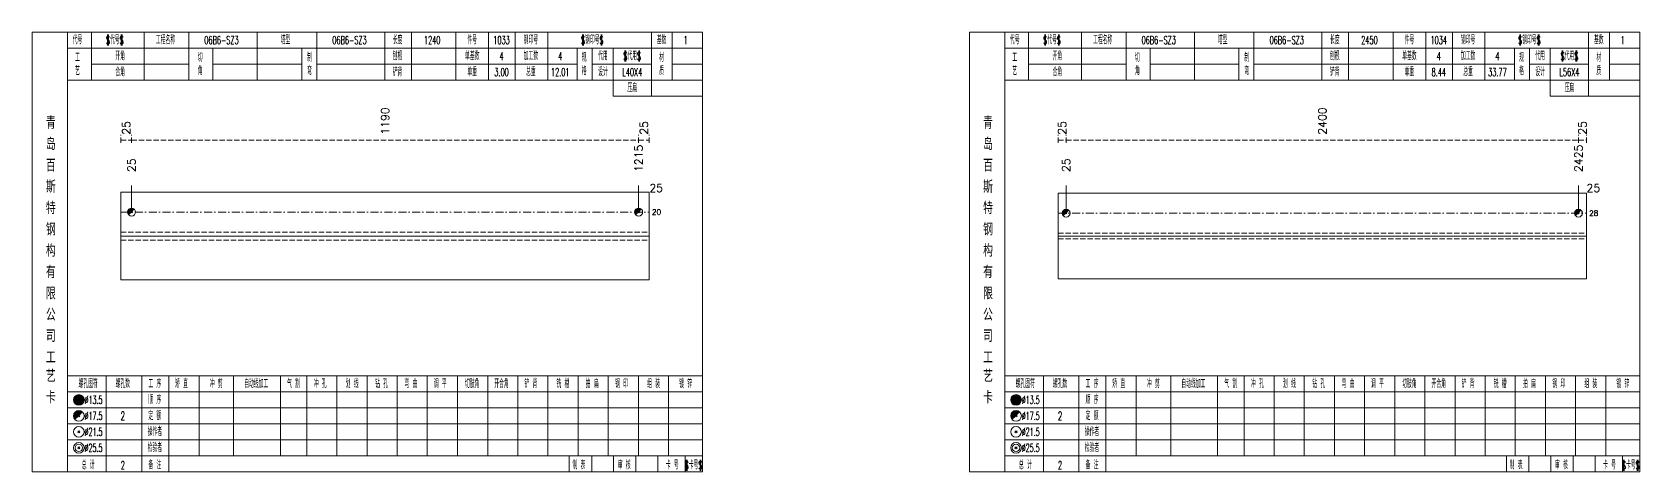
# Model space of a CAD drawing. Extents: x -533 to 8774, y 0 to 7979.
# Drawn here: x 3514 to 4117, y 0 to 165 of the extents above; entities that cross this region are included whole.
import ezdxf
from ezdxf.enums import TextEntityAlignment as Align

# ---------------------------------------------------------------- set-up
doc = ezdxf.new("R2010")
doc.units = 0
doc.header["$MEASUREMENT"] = 0
doc.linetypes.add('一点画线', pattern=[5.2, 3, -1, 0.2, -1])
doc.linetypes.add('虚线', pattern=[2.75, 2, -0.75])
doc.layers.get('0').update_dxf_attribs({"linetype": 'CONTINUOUS', "lineweight": 25})
for name, color, linetype, lineweight in [('1', 7, 'CONTINUOUS', 25), ('4', 7, 'CONTINUOUS', 25), ('5', 7, 'CONTINUOUS', 25)]:
    doc.layers.add(name, color=color, linetype=linetype, lineweight=lineweight)
doc.styles.get("Standard").update_dxf_attribs({"font": 'simplex.shx', "width": 0.7, "height": 3, "bigfont": 'gbhzfs.shx'})

# ---------------------------------------------------------------- blocks, each defined once
blk = doc.blocks.new('孔17.5')
at = {"layer": '5', "color": 7, "linetype": 'Continuous', "lineweight": 0}
for p, q in [((-0.2, -0.2), (0.2, 0.2)), ((-0.2, 0.2), (0.2, -0.2))]:
    blk.add_line(p, q, dxfattribs=at)
at = {"layer": '5', "color": 7, "linetype": 'Continuous', "lineweight": 13}
blk.add_circle((0, 0), 1, dxfattribs=at)
for radius in [0.9, 0.8, 0.7, 0.6, 0.5, 0.4, 0.3, 0.2, 0.1]:
    blk.add_arc((0, 0), radius, 45, 225, dxfattribs=at)

msp = doc.modelspace()

# ---------------------------------------------------------------- linework, layer by layer
at = {"color": 8, "linetype": '虚线', "lineweight": 9}
for p, q in [((3547.3, 123.5), (3547.3, 126.5)), ((3547.3, 124.5), (3551.29, 124.5)), ((3551.29, 123.5), (3551.29, 126.5)), ((3551.29, 123.5), (3551.29, 126.5)), ((3551.29, 124.5), (3741.41, 124.5)), ((3741.41, 123.5), (3741.41, 126.5)), ((3741.41, 123.5), (3741.41, 126.5)), ((3741.41, 124.5), (3745.4, 124.5)), ((3745.4, 123.5), (3745.4, 126.5)), ((3898.7, 123.5), (3898.7, 126.5)), ((3898.7, 124.5), (3901.7, 124.5)), ((3901.7, 123.5), (3901.7, 126.5)), ((3901.7, 123.5), (3901.7, 126.5)), ((3901.7, 124.5), (4093.8, 124.5)), ((4093.8, 123.5), (4093.8, 126.5)), ((4093.8, 123.5), (4093.8, 126.5)), ((4093.8, 124.5), (4096.8, 124.5)), ((4096.8, 123.5), (4096.8, 126.5))]:
    msp.add_line(p, q, dxfattribs=at)
at = {"color": 7, "linetype": 'Continuous', "lineweight": 18}
for p, q in [((3547.3, 105), (3547.3, 72)), ((3547.3, 105), (3745.4, 105)), ((3745.4, 105), (3745.4, 72)), ((3898.7, 104.57), (3898.7, 72.43)), ((3898.7, 104.57), (4096.8, 104.57)), ((4096.8, 104.57), (4096.8, 72.43)), ((3547.3, 88.5), (3745.4, 88.5)), ((3898.7, 88.5), (4096.8, 88.5))]:
    msp.add_line(p, q, dxfattribs=at)
at = {"color": 7, "linetype": 'Continuous', "lineweight": 13}
for p, q in [((3551.29, 97.5), (3551.29, 107.5)), ((3741.41, 97.5), (3741.41, 107.5)), ((3901.7, 97.07), (3901.7, 107.5)), ((4093.8, 97.07), (4093.8, 107.5))]:
    msp.add_line(p, q, dxfattribs=at)
at = {"color": 3, "linetype": '一点画线', "lineweight": 13}
for p, q in [((3547.3, 97.5), (3745.4, 97.5)), ((3898.7, 97.07), (4096.8, 97.07))]:
    msp.add_line(p, q, dxfattribs=at)
at = {"color": 1, "linetype": '虚线', "lineweight": 18}
for p, q in [((3547.3, 90), (3745.4, 90)), ((3547.3, 87), (3745.4, 87)), ((3898.7, 89.57), (4096.8, 89.57)), ((3898.7, 87.43), (4096.8, 87.43))]:
    msp.add_line(p, q, dxfattribs=at)
at = {"layer": '1', "color": 7, "linetype": 'Continuous', "lineweight": 18}
for p, q in [((3898.7, 72.43), (4096.8, 72.43)), ((3547.3, 72), (3745.4, 72))]:
    msp.add_line(p, q, dxfattribs=at)
at = {"layer": '4', "color": 1, "linetype": 'Continuous', "lineweight": 18}
for p, q in [((3527.3, 0), (3527.3, 165)), ((3536.2, 147), (3536.2, 165)), ((3556, 147), (3556, 165)), ((3572.8, 147), (3572.8, 165)), ((3598.4, 147), (3598.4, 165)), ((3620.7, 147), (3620.7, 165)), ((3646.2, 147), (3646.2, 165)), ((3656.2, 147), (3656.2, 165)), ((3672.9, 147), (3672.9, 165)), ((3685.1, 147), (3685.1, 165)), ((3695.1, 147), (3695.1, 165)), ((3707.3, 147), (3707.3, 165)), ((3746.2, 141), (3746.2, 165)), ((3754, 147), (3754, 165)), ((3878.7, 0), (3878.7, 165)), ((3887.6, 147), (3887.6, 165)), ((3907.4, 147), (3907.4, 165)), ((3924.2, 147), (3924.2, 165)), ((3949.8, 147), (3949.8, 165)), ((3972.1, 147), (3972.1, 165)), ((3997.6, 147), (3997.6, 165)), ((4007.6, 147), (4007.6, 165)), ((4024.3, 147), (4024.3, 165)), ((4036.5, 147), (4036.5, 165)), ((4046.5, 147), (4046.5, 165)), ((4058.7, 147), (4058.7, 165)), ((4097.6, 141), (4097.6, 165)), ((4105.4, 147), (4105.4, 165)), ((3527.3, 159), (3765.4, 159)), ((3581.8, 147), (3581.8, 159)), ((3615.1, 147), (3615.1, 159)), ((3718.4, 147), (3718.4, 159)), ((3724, 147), (3724, 159)), ((3731.8, 141), (3731.8, 159)), ((3878.7, 159), (4116.8, 159)), ((3933.2, 147), (3933.2, 159)), ((3966.5, 147), (3966.5, 159)), ((4069.8, 147), (4069.8, 159)), ((4075.4, 147), (4075.4, 159)), ((4083.2, 141), (4083.2, 159)), ((3536.2, 153), (3572.8, 153)), ((3581.8, 153), (3615.1, 153)), ((3620.7, 153), (3718.4, 153)), ((3724, 153), (3746.2, 153)), ((3754, 153), (3765.4, 153)), ((3887.6, 153), (3924.2, 153)), ((3933.2, 153), (3966.5, 153)), ((3972.1, 153), (4069.8, 153)), ((4075.4, 153), (4097.6, 153)), ((4105.4, 153), (4116.8, 153)), ((3527.3, 147), (3765.4, 147)), ((3878.7, 147), (4116.8, 147)), ((3731.8, 141), (3765.4, 141)), ((4083.2, 141), (4116.8, 141)), ((3527.3, 36), (3765.4, 36)), ((3541.8, 0), (3541.8, 36)), ((3555.1, 0), (3555.1, 36)), ((3565.2, 0), (3565.2, 36)), ((3576.6, 6), (3576.6, 36)), ((3589.5, 6), (3589.5, 36)), ((3607.1, 6), (3607.1, 36)), ((3617, 6), (3617, 36)), ((3628.3, 6), (3628.3, 36)), ((3639.6, 6), (3639.6, 36)), ((3650.9, 6), (3650.9, 36)), ((3662.1, 6), (3662.1, 36)), ((3673.5, 6), (3673.5, 36)), ((3684.8, 6), (3684.8, 36)), ((3696.1, 6), (3696.1, 36)), ((3707.4, 6), (3707.4, 36)), ((3718.7, 6), (3718.7, 36)), ((3730, 6), (3730, 36)), ((3741.3, 6), (3741.3, 36)), ((3752.6, 6), (3752.6, 36)), ((3878.7, 36), (4116.8, 36)), ((3893.2, 0), (3893.2, 36)), ((3906.5, 0), (3906.5, 36)), ((3916.6, 0), (3916.6, 36)), ((3928, 6), (3928, 36)), ((3940.9, 6), (3940.9, 36)), ((3958.5, 6), (3958.5, 36)), ((3968.4, 6), (3968.4, 36)), ((3979.7, 6), (3979.7, 36)), ((3991, 6), (3991, 36)), ((4002.3, 6), (4002.3, 36)), ((4013.5, 6), (4013.5, 36)), ((4024.9, 6), (4024.9, 36)), ((4036.2, 6), (4036.2, 36)), ((4047.5, 6), (4047.5, 36)), ((4058.8, 6), (4058.8, 36)), ((4070.1, 6), (4070.1, 36)), ((4081.4, 6), (4081.4, 36)), ((4092.7, 6), (4092.7, 36)), ((4104, 6), (4104, 36)), ((3527.3, 30), (3765.4, 30)), ((3878.7, 30), (4116.8, 30)), ((3527.3, 24), (3765.4, 24)), ((3878.7, 24), (4116.8, 24)), ((3527.3, 18), (3765.4, 18)), ((3878.7, 18), (4116.8, 18)), ((3527.3, 12), (3765.4, 12)), ((3878.7, 12), (4116.8, 12)), ((3527.3, 6), (3765.4, 6)), ((3715.4, 0), (3715.4, 6)), ((3723.8, 0), (3723.8, 6)), ((3732, 0), (3732, 6)), ((3740.4, 0), (3740.4, 6)), ((3748.6, 0), (3748.6, 6)), ((3758.9, 0), (3758.9, 6)), ((3878.7, 6), (4116.8, 6)), ((4066.8, 0), (4066.8, 6)), ((4075.2, 0), (4075.2, 6)), ((4083.4, 0), (4083.4, 6)), ((4091.8, 0), (4091.8, 6)), ((4100, 0), (4100, 6)), ((4110.3, 0), (4110.3, 6))]:
    msp.add_line(p, q, dxfattribs=at)
at = {"layer": '4', "color": 7, "linetype": 'Continuous', "lineweight": 13}
for p, q in [((3531.3, 26.8), (3531.7, 27.2)), ((3531.7, 26.8), (3531.3, 27.2)), ((3882.7, 26.8), (3883.1, 27.2)), ((3883.1, 26.8), (3882.7, 27.2)), ((3531.1, 14.6), (3531.9, 15.4)), ((3531.9, 14.6), (3531.1, 15.4)), ((3882.5, 14.6), (3883.3, 15.4)), ((3883.3, 14.6), (3882.5, 15.4)), ((3531.1, 8.6), (3531.9, 9.4)), ((3531.9, 8.6), (3531.1, 9.4)), ((3882.5, 8.6), (3883.3, 9.4)), ((3883.3, 8.6), (3882.5, 9.4))]:
    msp.add_line(p, q, dxfattribs=at)
at = {"layer": '4', "color": 7, "linetype": 'Continuous', "lineweight": 0}
for p, q in [((3531.1, 20.6), (3531.9, 21.4)), ((3531.1, 21.4), (3531.9, 20.6)), ((3882.5, 20.6), (3883.3, 21.4)), ((3882.5, 21.4), (3883.3, 20.6))]:
    msp.add_line(p, q, dxfattribs=at)
at = {"layer": '4', "color": 1, "linetype": 'Continuous', "lineweight": 18}
for points in [[(3514, 165), (3514, 0), (3765.4, 0), (3765.4, 165)], [(3865.4, 165), (3865.4, 0), (4116.8, 0), (4116.8, 165)]]:
    msp.add_lwpolyline(points, close=True, dxfattribs=at)
at = {"layer": '4', "color": 7, "linetype": 'Continuous', "lineweight": 13}
for centre, radius in [((3531.5, 27), 2), ((3531.5, 27), 1.8), ((3531.5, 27), 1.6), ((3531.5, 27), 1.4), ((3531.5, 27), 1.2), ((3531.5, 27), 1), ((3531.5, 27), 0.8), ((3531.5, 27), 0.6), ((3531.5, 27), 0.4), ((3531.5, 27), 0.2), ((3882.9, 27), 2), ((3882.9, 27), 1.8), ((3882.9, 27), 1.6), ((3882.9, 27), 1.4), ((3882.9, 27), 1.2), ((3882.9, 27), 1), ((3882.9, 27), 0.8), ((3882.9, 27), 0.6), ((3882.9, 27), 0.4), ((3882.9, 27), 0.2), ((3531.5, 21), 2), ((3882.9, 21), 2), ((3531.5, 15), 2), ((3882.9, 15), 2), ((3531.5, 9), 2), ((3531.5, 9), 1.4), ((3882.9, 9), 2), ((3882.9, 9), 1.4)]:
    msp.add_circle(centre, radius, dxfattribs=at)
for centre, radius in [((3531.5, 21), 1.8), ((3531.5, 21), 1.6), ((3531.5, 21), 1.4), ((3531.5, 21), 1.2), ((3531.5, 21), 1), ((3531.5, 21), 0.8), ((3531.5, 21), 0.6), ((3531.5, 21), 0.4), ((3531.5, 21), 0.2), ((3882.9, 21), 1.8), ((3882.9, 21), 1.6), ((3882.9, 21), 1.4), ((3882.9, 21), 1.2), ((3882.9, 21), 1), ((3882.9, 21), 0.8), ((3882.9, 21), 0.6), ((3882.9, 21), 0.4), ((3882.9, 21), 0.2)]:
    msp.add_arc(centre, radius, 45, 225, dxfattribs=at)

# ---------------------------------------------------------------- block references
at = {"color": 7, "linetype": 'Continuous', "lineweight": 13, "xscale": 1.5, "yscale": 1.5, "zscale": 1.5}
for p in [(3551.29, 97.5), (3741.41, 97.5), (3901.7, 97.07), (4093.8, 97.07)]:
    msp.add_blockref('孔17.5', p, dxfattribs=at)

# ---------------------------------------------------------------- texts
at = {"color": 8, "linetype": 'Continuous', "lineweight": 9}
for s, p in [('1190', (3646.35, 126.5)), ('2400', (3997.75, 126.5)), ('25', (3549.3, 126.5)), ('25', (3743.4, 126.5)), ('25', (3900.2, 126.5)), ('25', (4095.3, 126.5))]:
    msp.add_text(s, height=3, rotation=90, dxfattribs=at).set_placement(p, align=Align.MIDDLE_LEFT)
at = {"color": 7, "linetype": 'Continuous', "lineweight": 13}
for s, p in [('1215', (3741.41, 112.5)), ('2425', (4093.8, 112.5)), ('25', (3551.29, 112.5)), ('25', (3901.7, 112.5))]:
    msp.add_text(s, height=3, rotation=90, dxfattribs=at).set_placement(p, align=Align.MIDDLE_LEFT)
for s, height, p in [('25', 3, (3745.4, 106.5)), ('25', 3, (4096.8, 106.5)), ('20', 2, (3746.4, 97.5)), ('28', 2, (4097.8, 97.07))]:
    msp.add_text(s, height=height, dxfattribs=at).set_placement(p, align=Align.MIDDLE_LEFT)
at = {"layer": '4', "color": 1, "linetype": 'Continuous', "lineweight": 13}
for s, height, width, p in [('代号', 3, 0.6, (3531, 162)), ('$代号$', 3, 0.6, (3545, 162)), ('工程名称', 3, 0.6, (3564, 162)), ('06B6-SZ3', 3, 0.6, (3585, 162)), ('塔型', 3, 0.6, (3609, 162)), ('06B6-SZ3', 3, 0.6, (3633, 162)), ('长度', 3, 0.6, (3651, 162)), ('1240', 3, 0.6, (3664, 162)), ('件号', 3, 0.6, (3679, 162)), ('1033', 3, 0.6, (3690, 162)), ('钢印号', 3, 0.6, (3701, 162)), ('$钢印号$', 3, 0.6, (3724, 162)), ('基数', 3, 0.6, (3750, 162)), ('1', 3, 0.6, (3759, 162)), ('代号', 3, 0.6, (3882.4, 162)), ('$代号$', 3, 0.6, (3896.4, 162)), ('工程名称', 3, 0.6, (3915.4, 162)), ('06B6-SZ3', 3, 0.6, (3936.4, 162)), ('塔型', 3, 0.6, (3960.4, 162)), ('06B6-SZ3', 3, 0.6, (3984.4, 162)), ('长度', 3, 0.6, (4002.4, 162)), ('2450', 3, 0.6, (4015.4, 162)), ('件号', 3, 0.6, (4030.4, 162)), ('1034', 3, 0.6, (4041.4, 162)), ('钢印号', 3, 0.6, (4052.4, 162)), ('$钢印号$', 3, 0.6, (4075.4, 162)), ('基数', 3, 0.6, (4101.4, 162)), ('1', 3, 0.6, (4110.4, 162)), ('工', 3, 0.6, (3531, 155.4)), ('开角', 3, 0.6, (3547, 156)), ('切', 3, 0.6, (3577, 155.4)), ('制', 3, 0.6, (3618, 155.4)), ('刨根', 3, 0.6, (3651, 156)), ('单基数', 3, 0.6, (3679, 156)), ('4', 3, 0.6, (3690, 156)), ('加工数', 3, 0.6, (3701, 156)), ('4', 3, 0.6, (3712, 156)), ('规', 3, 0.6, (3721, 155.4)), ('代用', 3, 0.6, (3728, 156)), ('$代用$', 3, 0.6, (3739, 156)), ('材', 3, 0.6, (3750, 155.4)), ('工', 3, 0.6, (3882.4, 155.4)), ('开角', 3, 0.6, (3898.4, 156)), ('切', 3, 0.6, (3928.4, 155.4)), ('制', 3, 0.6, (3969.4, 155.4)), ('刨根', 3, 0.6, (4002.4, 156)), ('单基数', 3, 0.6, (4030.4, 156)), ('4', 3, 0.6, (4041.4, 156)), ('加工数', 3, 0.6, (4052.4, 156)), ('4', 3, 0.6, (4063.4, 156)), ('规', 3, 0.6, (4072.4, 155.4)), ('代用', 3, 0.6, (4079.4, 156)), ('$代用$', 3, 0.6, (4090.4, 156)), ('材', 3, 0.6, (4101.4, 155.4)), ('艺', 3, 0.6, (3531, 150.4)), ('合角', 3, 0.6, (3547, 150)), ('角', 3, 0.6, (3577, 150.4)), ('弯', 3, 0.6, (3618, 150.4)), ('铲背', 3, 0.6, (3651, 150)), ('单重', 3, 0.6, (3679, 150)), ('3.00', 3, 0.6, (3690, 150)), ('总重', 3, 0.6, (3701, 150)), ('12.01', 3, 0.6, (3712, 150)), ('格', 3, 0.6, (3721, 150.4)), ('设计', 3, 0.6, (3728, 150)), ('L40X4', 3, 0.6, (3739, 150)), ('质', 3, 0.6, (3750, 150.4)), ('艺', 3, 0.6, (3882.4, 150.4)), ('合角', 3, 0.6, (3898.4, 150)), ('角', 3, 0.6, (3928.4, 150.4)), ('弯', 3, 0.6, (3969.4, 150.4)), ('铲背', 3, 0.6, (4002.4, 150)), ('单重', 3, 0.6, (4030.4, 150)), ('8.44', 3, 0.6, (4041.4, 150)), ('总重', 3, 0.6, (4052.4, 150)), ('33.77', 3, 0.6, (4063.4, 150)), ('格', 3, 0.6, (4072.4, 150.4)), ('设计', 3, 0.6, (4079.4, 150)), ('L56X4', 3, 0.6, (4090.4, 150)), ('质', 3, 0.6, (4101.4, 150.4)), ('压扁', 3, 0.6, (3739, 144)), ('压扁', 3, 0.6, (4090.4, 144)), ('青', 4.6, 0.8, (3521, 131)), ('青', 4.6, 0.8, (3872.4, 131)), ('岛', 4.6, 0.8, (3521, 123)), ('岛', 4.6, 0.8, (3872.4, 123)), ('百', 4.6, 0.8, (3521, 115)), ('百', 4.6, 0.8, (3872.4, 115)), ('斯', 4.6, 0.8, (3521, 107)), ('斯', 4.6, 0.8, (3872.4, 107)), ('特', 4.6, 0.8, (3521, 99)), ('特', 4.6, 0.8, (3872.4, 99)), ('钢', 4.6, 0.8, (3521, 91)), ('钢', 4.6, 0.8, (3872.4, 91)), ('构', 4.6, 0.8, (3521, 83)), ('构', 4.6, 0.8, (3872.4, 83)), ('有', 4.6, 0.8, (3521, 75)), ('有', 4.6, 0.8, (3872.4, 75)), ('限', 4.6, 0.8, (3521, 67)), ('限', 4.6, 0.8, (3872.4, 67)), ('公', 4.6, 0.8, (3521, 59)), ('公', 4.6, 0.8, (3872.4, 59)), ('司', 4.6, 0.8, (3521, 51)), ('司', 4.6, 0.8, (3872.4, 51)), ('工', 4.6, 0.8, (3521, 43)), ('工', 4.6, 0.8, (3872.4, 43)), ('艺', 4.6, 0.8, (3521, 36)), ('艺', 4.6, 0.8, (3872.4, 36)), ('卡', 4.6, 0.8, (3521, 28)), ('螺孔图符', 3, 0.6, (3535, 33)), ('螺孔数', 3, 0.6, (3548, 33)), ('工 序', 3, 0.6, (3560, 33)), ('矫 直', 3, 0.6, (3570, 33)), ('冲 剪', 3, 0.6, (3583, 33)), ('自动线加工', 3, 0.6, (3598, 33)), ('气 割', 3, 0.6, (3612, 33)), ('冲 孔', 3, 0.6, (3622, 33)), ('划 线', 3, 0.6, (3634, 33)), ('钻 孔', 3, 0.6, (3645, 33)), ('弯 曲', 3, 0.6, (3656, 33)), ('调 平', 3, 0.6, (3667, 33)), ('切肢角', 3, 0.6, (3679, 33)), ('开合角', 3, 0.6, (3690, 33)), ('铲 背', 3, 0.6, (3701, 33)), ('铣 槽', 3, 0.6, (3713, 33)), ('拍 扁', 3, 0.6, (3724, 33)), ('钢 印', 3, 0.6, (3735, 33)), ('组 装', 3, 0.6, (3747, 33)), ('镀 锌', 3, 0.6, (3759, 33)), ('卡', 4.6, 0.8, (3872.4, 28)), ('螺孔图符', 3, 0.6, (3886.4, 33)), ('螺孔数', 3, 0.6, (3899.4, 33)), ('工 序', 3, 0.6, (3911.4, 33)), ('矫 直', 3, 0.6, (3921.4, 33)), ('冲 剪', 3, 0.6, (3934.4, 33)), ('自动线加工', 3, 0.6, (3949.4, 33)), ('气 割', 3, 0.6, (3963.4, 33)), ('冲 孔', 3, 0.6, (3973.4, 33)), ('划 线', 3, 0.6, (3985.4, 33)), ('钻 孔', 3, 0.6, (3996.4, 33)), ('弯 曲', 3, 0.6, (4007.4, 33)), ('调 平', 3, 0.6, (4018.4, 33)), ('切肢角', 3, 0.6, (4030.4, 33)), ('开合角', 3, 0.6, (4041.4, 33)), ('铲 背', 3, 0.6, (4052.4, 33)), ('铣 槽', 3, 0.6, (4064.4, 33)), ('拍 扁', 3, 0.6, (4075.4, 33)), ('钢 印', 3, 0.6, (4086.4, 33)), ('组 装', 3, 0.6, (4098.4, 33)), ('镀 锌', 3, 0.6, (4110.4, 33)), ('%%C13.5', 3, 0.5, (3537, 27)), ('顺 序', 3, 0.6, (3560, 27)), ('%%C13.5', 3, 0.5, (3888.4, 27)), ('顺 序', 3, 0.6, (3911.4, 27)), ('%%C17.5', 3, 0.5, (3537, 21)), ('2', 3.2, 0.6, (3548, 21)), ('定 额', 3, 0.6, (3560, 21)), ('%%C17.5', 3, 0.5, (3888.4, 21)), ('2', 3.2, 0.6, (3899.4, 21)), ('定 额', 3, 0.6, (3911.4, 21)), ('%%C21.5', 3, 0.5, (3537, 15)), ('操作者', 3, 0.6, (3560, 15)), ('%%C21.5', 3, 0.5, (3888.4, 15)), ('操作者', 3, 0.6, (3911.4, 15)), ('%%C25.5', 3, 0.5, (3537, 9)), ('检验者', 3, 0.6, (3560, 9)), ('%%C25.5', 3, 0.5, (3888.4, 9)), ('检验者', 3, 0.6, (3911.4, 9)), ('总 计', 3, 0.6, (3535, 2.5)), ('2', 3, 0.6, (3548, 2.5)), ('备 注', 3, 0.6, (3560, 2.5)), ('制 表', 3, 0.6, (3719, 2.5)), ('审 核', 3, 0.6, (3736, 2.5)), ('卡 号', 3, 0.6, (3754, 2.5)), ('$卡号$', 3, 0.6, (3762, 2.5)), ('总 计', 3, 0.6, (3886.4, 2.5)), ('2', 3, 0.6, (3899.4, 2.5)), ('备 注', 3, 0.6, (3911.4, 2.5)), ('制 表', 3, 0.6, (4070.4, 2.5)), ('审 核', 3, 0.6, (4087.4, 2.5)), ('卡 号', 3, 0.6, (4105.4, 2.5)), ('$卡号$', 3, 0.6, (4113.4, 2.5))]:
    msp.add_text(s, height=height, dxfattribs=dict(at, width=width)).set_placement(p, align=Align.MIDDLE_CENTER)

doc.saveas('drawing.dxf')
